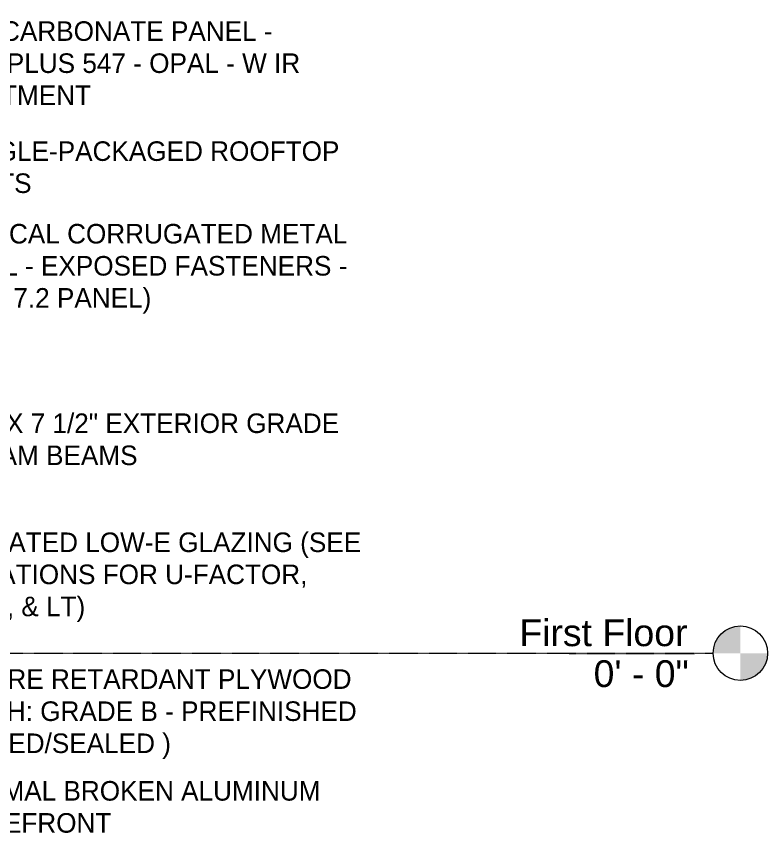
# Model space of a CAD drawing. Header units: inches. Extents: x -23445 to -52, y -314 to 853.
# Drawn here: x -10562 to -9899, y -163 to 562 of the extents above; entities that cross this region are included whole.
import ezdxf

# ---------------------------------------------------------------- set-up
doc = ezdxf.new("R2010")
doc.units = ezdxf.units.IN
doc.header["$MEASUREMENT"] = 0
doc.linetypes.add('Grid Line 1_2_', pattern=[0.875, 0.5, -0.125, 0.125, -0.125])
doc.layers.add('A-ANNO-IDEN', color=131, linetype='Continuous', lineweight=9)
doc.layers.add('A-FLOR-LEVL', color=51, linetype='Continuous', lineweight=9)
doc.styles.add('Arial', font='arial.ttf', dxfattribs={"height": 23.60479})
doc.styles.add('Century Gothic', font='GOTHIC.TTF', dxfattribs={"height": 17.245342})

# ---------------------------------------------------------------- blocks, each defined once
blk = doc.blocks.new('Level - Level Head - Circle-15001-Building Section - North_South looking East _ Lounge')
at = {"layer": 'A-FLOR-LEVL'}
h = blk.add_hatch(color=256, dxfattribs=at)
edge = h.paths.add_edge_path(flags=0)
edge.add_line((23689.53, 0), (23665.53, 0))
edge.add_arc((23689.53, 0), 24, 90, 180, ccw=False)
edge.add_line((23689.53, 24), (23689.53, 0))
h = blk.add_hatch(color=256, dxfattribs=at)
edge = h.paths.add_edge_path(flags=0)
edge.add_line((23689.53, -24), (23689.53, 0))
edge.add_line((23689.53, 0), (23713.53, 0))
edge.add_arc((23689.53, 0), 24, 270, 360, ccw=False)
blk.add_circle((23689.53, 0), 24, dxfattribs=at)

msp = doc.modelspace()

# ---------------------------------------------------------------- block references
at = {"layer": 'A-FLOR-LEVL'}
msp.add_blockref('Level - Level Head - Circle-15001-Building Section - North_South looking East _ Lounge', (-33612.50883, 0), dxfattribs=at)

# ---------------------------------------------------------------- texts
at = {"layer": 'A-ANNO-IDEN', "char_height": 17.2453416, "attachment_point": 1, "line_spacing_factor": 0.984117, "style": 'Century Gothic', "bg_fill": 3, "box_fill_scale": 1.25, "bg_fill_color": 0, "bg_fill_transparency": 0}
for s, insert, width in [('POLYCARBONATE PANEL -\\PARCOPLUS 547 - OPAL - W IR\\PTREATMENT', (-10636.88744, 557.22362), 387.936), ('SINGLE-PACKAGED ROOFTOP\\PUNITS', (-10617.63744, 451.37649), 405.216), ('VERTICAL CORRUGATED METAL\\PPANEL - EXPOSED FASTENERS -\\P(MBCI 7.2 PANEL)', (-10636.26244, 378.54495), 425.736), ('5 1/2" X 7 1/2" EXTERIOR GRADE\\PGLULAM BEAMS', (-10636.88744, 211.42905), 425.088), ('INSULATED LOW-E GLAZING (SEE\\PELEVATIONS FOR U-FACTOR,\\PSHGC, & LT)', (-10636.88744, 106.45164), 433.944), ('3/4" FIRE RETARDANT PLYWOOD\\P(FINISH: GRADE B - PREFINISHED\\PSTAINED/SEALED )', (-10636.88744, -14.19496), 430.272), ('THERMAL BROKEN ALUMINUM\\PSTOREFRONT', (-10636.88744, -112.72411), 402.192)]:
    msp.add_mtext(s, dxfattribs=dict(at, insert=insert, width=width))
at = {"layer": 'A-FLOR-LEVL', "insert": (-9969.68017, 29.83731), "char_height": 23.6047904, "width": 176.256, "attachment_point": 3, "line_spacing_factor": 0.938532, "style": 'Arial', "bg_fill": 3, "box_fill_scale": 1.25, "bg_fill_color": 0, "bg_fill_transparency": 0}
msp.add_mtext('First Floor', dxfattribs=at)

# ---------------------------------------------------------------- next in the draw order: texts
at = {"layer": 'A-FLOR-LEVL', "insert": (-9968.50423, -6.22526), "char_height": 23.60479, "width": 99.936, "attachment_point": 3, "line_spacing_factor": 0.938532, "style": 'Arial', "bg_fill": 3, "box_fill_scale": 1.25, "bg_fill_color": 0, "bg_fill_transparency": 0}
msp.add_mtext('0\' - 0"', dxfattribs=at)

# ---------------------------------------------------------------- next in the draw order: linework, layer by layer
at = {"layer": 'A-FLOR-LEVL', "linetype": 'Grid Line 1_2_'}
msp.add_line((-13250.908, 0), (-9946.97978, 0), dxfattribs=at)

doc.saveas('drawing.dxf')
